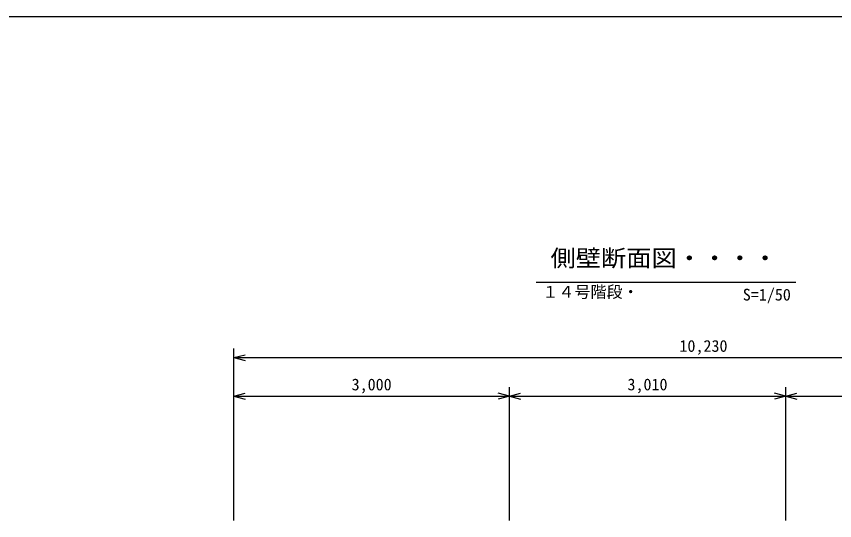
# Model space of a CAD drawing. Units: millimetres, scale not verified, with parts at other scales. Extents: x -20105 to 20225, y -14150 to 14100.
# Drawn here: x 3289 to 12203, y 8605 to 14100 of the extents above; entities that cross this region are included whole.
import ezdxf
from ezdxf.enums import TextEntityAlignment as Align

# ---------------------------------------------------------------- set-up
doc = ezdxf.new("R2010")
doc.units = ezdxf.units.MM
doc.header["$LTSCALE"] = 50
for name, color, linetype in [('3-0', 4, 'Continuous'), ('3-4', 4, 'Continuous'), ('A-1', 4, 'Continuous'), ('F-0', 5, 'Continuous'), ('F-4', 7, 'Continuous')]:
    doc.layers.add(name, color=color, linetype=linetype)
doc.styles.add('ＭＳ ゴシック', font='')
doc.styles.get('ＭＳ ゴシック').set_extended_font_data('MS Gothic')

msp = doc.modelspace()

# ---------------------------------------------------------------- linework, layer by layer
at = {"layer": '3-4'}
for p, q in [((5659.75, 9961.5), (5659.75, 10481.26)), ((5659.75, 10381.26), (5780.5, 10413.61)), ((5659.75, 10381.26), (15889.76, 10381.26)), ((5659.75, 10381.26), (5780.5, 10348.91)), ((5659.75, 8605.38), (5659.75, 10061.5)), ((5659.75, 9961.5), (5780.5, 9993.86)), ((8659.74, 9961.5), (8539, 9993.86)), ((8659.74, 8605.38), (8659.74, 10061.5)), ((8659.74, 9961.5), (8780.48, 9993.86)), ((11669.8, 9961.5), (11549.06, 9993.86)), ((11669.8, 8605.38), (11669.8, 10061.5)), ((11669.8, 9961.5), (11790.54, 9993.86)), ((5659.75, 9961.5), (8659.74, 9961.5)), ((5659.75, 9961.5), (5780.5, 9929.15)), ((8659.74, 9961.5), (8539, 9929.15)), ((8659.74, 9961.5), (11669.8, 9961.5)), ((8659.74, 9961.5), (8780.48, 9929.15)), ((11669.8, 9961.5), (11549.06, 9929.15)), ((11669.8, 9961.5), (14969.76, 9961.5)), ((11669.8, 9961.5), (11790.54, 9929.15))]:
    msp.add_line(p, q, dxfattribs=at)
at = {"layer": 'A-1'}
msp.add_line((8952.39, 11205.34), (11780.75, 11205.34), dxfattribs=at)
at = {"layer": 'F-0'}
msp.add_line((-20075, 14100), (20225, 14100), dxfattribs=at)

# ---------------------------------------------------------------- texts
at = {"layer": '3-0', "color": 3, "style": 'ＭＳ ゴシック', "width": 1.1}
msp.add_text('側壁断面図・・・・', height=183.3, dxfattribs=at).set_placement((9107.72, 11318.7), align=Align.BOTTOM_LEFT)
at = {"layer": '3-4', "color": 7, "style": 'ＭＳ ゴシック'}
for s, p in [('10,230', (10512.26, 10406.26)), ('3,000', (6941, 9986.5)), ('3,010', (9946.03, 9986.5))]:
    msp.add_text(s, height=128.3, dxfattribs=at).set_placement(p, align=Align.BOTTOM_LEFT)
at = {"layer": 'A-1', "color": 7, "style": 'ＭＳ ゴシック'}
msp.add_text('S=1/50', height=128.3, dxfattribs=at).set_placement((11202.32, 10965.04), align=Align.BOTTOM_LEFT)
at = {"layer": 'F-4', "style": 'ＭＳ ゴシック'}
msp.add_text('１４号階段・', height=128.3, dxfattribs=at).set_placement((9018.49, 10995.64), align=Align.BOTTOM_LEFT)

doc.saveas('drawing.dxf')
